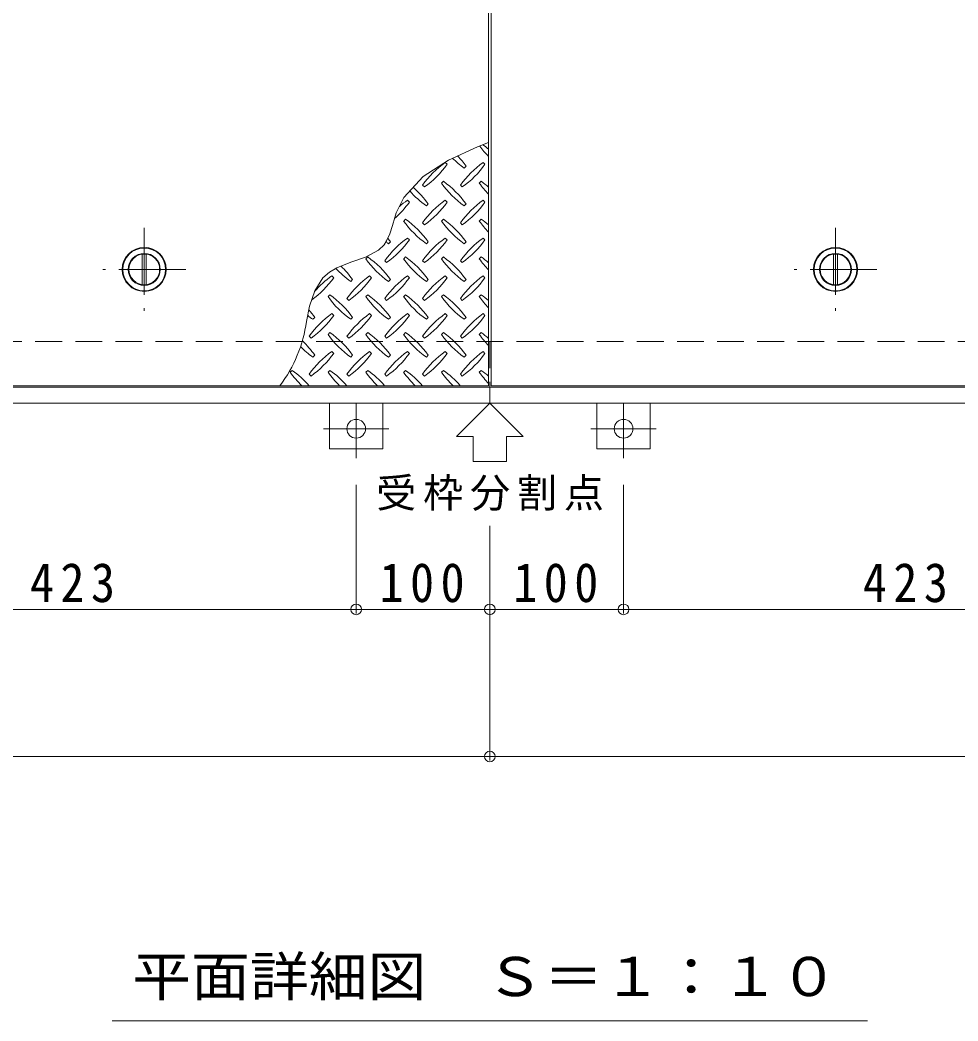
# Model space of a CAD drawing. Units: millimetres at full size, sheet at 1:10. Extents: x -2620 to 2397, y -1959 to 1379.
# Drawn here: x -1482 to -781, y -119 to 630 of the extents above; entities that cross this region are included whole.
import ezdxf
from ezdxf.enums import TextEntityAlignment as Align

# ---------------------------------------------------------------- set-up
doc = ezdxf.new("R2010")
doc.units = ezdxf.units.MM
doc.header["$LTSCALE"] = 10
doc.header["$PDMODE"] = 32
doc.header["$PDSIZE"] = 8
doc.linetypes.add('CHAIN1', pattern=[8, 5, -1, 1, -1])
doc.linetypes.add('DASHED2', pattern=[3, 2, -1])
for name, color, linetype, lineweight in [('0-1_躯体', 2, 'DASHED2', 9), ('0-2_仕上', 3, 'Continuous', 9), ('0-3_建具', 2, 'Continuous', 9), ('0-5_寸法', 7, 'Continuous', 9), ('0-9', 134, 'Continuous', 5), ('0-C', 2, 'Continuous', 9), ('0-E', 3, 'Continuous', 9), ('0-F', 7, 'Continuous', 9)]:
    doc.layers.add(name, color=color, linetype=linetype, lineweight=lineweight)
doc.styles.add('ＭＳ ゴシック', font='')
doc.styles.get('ＭＳ ゴシック').set_extended_font_data('MS Gothic')

msp = doc.modelspace()

# ---------------------------------------------------------------- linework, layer by layer
at = {"layer": '0-1_躯体'}
for p, q in [((-130.7, 389.38), (-2130.7, 389.38)), ((-1130.7, 389.38), (-1130.7, 343.38))]:
    msp.add_line(p, q, dxfattribs=at)
at = {"layer": '0-2_仕上'}
for p, q in [((-1131.7, 922.38), (-1131.7, 356.38)), ((-1129.7, 356.38), (-1129.7, 922.38)), ((-1131.7, 356.38), (-1646.7, 356.38)), ((-614.7, 356.38), (-1129.7, 356.38))]:
    msp.add_line(p, q, dxfattribs=at)
for centre in [(-1389.2, 443.38), (-872.2, 443.38)]:
    msp.add_circle(centre, 16.5, dxfattribs=at)
at = {"layer": '0-3_建具'}
for p, q in [((-96.7, 355.38), (-2164.7, 355.38)), ((-84.7, 343.38), (-2176.7, 343.38))]:
    msp.add_line(p, q, dxfattribs=at)
at = {"layer": '0-5_寸法'}
for p, q in [((-1130.7, 343.38), (-1155.7, 318.38)), ((-1130.7, 343.38), (-1105.7, 318.38)), ((-1155.7, 318.38), (-1143.2, 318.38)), ((-1118.2, 318.38), (-1105.7, 318.38)), ((-1118.2, 318.38), (-1118.2, 299.68)), ((-1413.23, -118.86), (-848.17, -118.86))]:
    msp.add_line(p, q, dxfattribs=at)
msp.add_lwpolyline([(-1143.2, 318.38), (-1143.2, 299.68), (-1118.2, 299.68)], dxfattribs=at)
at = {"layer": '0-9'}
for p, q in [((-1162.65, 522), (-1164.07, 523.42)), ((-1149.93, 519.17), (-1148.51, 520.59)), ((-1134.37, 522), (-1135.78, 523.42)), ((-1165.48, 509.27), (-1166.9, 507.86)), ((-1137.2, 509.27), (-1138.61, 507.86)), ((-1181.04, 506.44), (-1179.63, 505.03)), ((-1152.76, 506.44), (-1151.34, 505.03)), ((-1190.94, 493.72), (-1192.35, 495.13)), ((-1162.65, 493.72), (-1164.07, 495.13)), ((-1134.37, 493.72), (-1135.78, 495.13)), ((-1178.21, 490.89), (-1176.8, 492.3)), ((-1149.93, 490.89), (-1148.51, 492.3)), ((-1193.77, 480.99), (-1195.18, 479.57)), ((-1165.48, 480.99), (-1166.9, 479.57)), ((-1137.2, 480.99), (-1138.61, 479.57)), ((-1181.04, 478.16), (-1179.63, 476.75)), ((-1152.76, 478.16), (-1151.34, 476.75)), ((-1190.94, 465.43), (-1192.35, 466.85)), ((-1162.65, 465.43), (-1164.07, 466.85)), ((-1134.37, 465.43), (-1135.78, 466.85)), ((-1206.5, 462.6), (-1205.08, 464.02)), ((-1178.21, 462.6), (-1176.8, 464.02)), ((-1149.93, 462.6), (-1148.51, 464.02)), ((-1222.05, 452.7), (-1223.47, 451.29)), ((-1209.32, 449.88), (-1207.91, 448.46)), ((-1193.77, 452.7), (-1195.18, 451.29)), ((-1181.04, 449.88), (-1179.63, 448.46)), ((-1165.48, 452.7), (-1166.9, 451.29)), ((-1152.76, 449.88), (-1151.34, 448.46)), ((-1137.2, 452.7), (-1138.61, 451.29)), ((-1247.51, 437.15), (-1248.92, 438.56)), ((-1234.78, 434.32), (-1233.37, 435.73)), ((-1219.22, 437.15), (-1220.64, 438.56)), ((-1206.5, 434.32), (-1205.08, 435.73)), ((-1190.94, 437.15), (-1192.35, 438.56)), ((-1178.21, 434.32), (-1176.8, 435.73)), ((-1162.65, 437.15), (-1164.07, 438.56)), ((-1149.93, 434.32), (-1148.51, 435.73)), ((-1134.37, 437.15), (-1135.78, 438.56)), ((-1250.34, 424.42), (-1251.75, 423.01)), ((-1237.61, 421.59), (-1236.19, 420.18)), ((-1222.05, 424.42), (-1223.47, 423.01)), ((-1209.32, 421.59), (-1207.91, 420.18)), ((-1193.77, 424.42), (-1195.18, 423.01)), ((-1181.04, 421.59), (-1179.63, 420.18)), ((-1165.48, 424.42), (-1166.9, 423.01)), ((-1152.76, 421.59), (-1151.34, 420.18)), ((-1137.2, 424.42), (-1138.61, 423.01)), ((-1263.06, 406.04), (-1261.65, 407.45)), ((-1247.51, 408.86), (-1248.92, 410.28)), ((-1234.78, 406.04), (-1233.37, 407.45)), ((-1219.22, 408.86), (-1220.64, 410.28)), ((-1206.5, 406.04), (-1205.08, 407.45)), ((-1190.94, 408.86), (-1192.35, 410.28)), ((-1178.21, 406.04), (-1176.8, 407.45)), ((-1162.65, 408.86), (-1164.07, 410.28)), ((-1149.93, 406.04), (-1148.51, 407.45)), ((-1134.37, 408.86), (-1135.78, 410.28)), ((-1265.89, 393.31), (-1264.48, 391.89)), ((-1250.34, 396.14), (-1251.75, 394.72)), ((-1237.61, 393.31), (-1236.19, 391.89)), ((-1222.05, 396.14), (-1223.47, 394.72)), ((-1209.32, 393.31), (-1207.91, 391.89)), ((-1193.77, 396.14), (-1195.18, 394.72)), ((-1181.04, 393.31), (-1179.63, 391.89)), ((-1165.48, 396.14), (-1166.9, 394.72)), ((-1152.76, 393.31), (-1151.34, 391.89)), ((-1137.2, 396.14), (-1138.61, 394.72)), ((-1247.51, 380.58), (-1248.92, 381.99)), ((-1219.22, 380.58), (-1220.64, 381.99)), ((-1190.94, 380.58), (-1192.35, 381.99)), ((-1162.65, 380.58), (-1164.07, 381.99)), ((-1134.37, 380.58), (-1135.78, 381.99)), ((-1263.06, 377.75), (-1261.65, 379.17)), ((-1234.78, 377.75), (-1233.37, 379.17)), ((-1206.5, 377.75), (-1205.08, 379.17)), ((-1178.21, 377.75), (-1176.8, 379.17)), ((-1149.93, 377.75), (-1148.51, 379.17)), ((-1278.62, 367.85), (-1280.03, 366.44)), ((-1250.34, 367.85), (-1251.75, 366.44)), ((-1222.05, 367.85), (-1223.47, 366.44)), ((-1193.77, 367.85), (-1195.18, 366.44)), ((-1165.48, 367.85), (-1166.9, 366.44)), ((-1137.2, 367.85), (-1138.61, 366.44)), ((-1265.89, 365.02), (-1264.48, 363.61)), ((-1237.61, 365.02), (-1236.19, 363.61)), ((-1209.32, 365.02), (-1207.91, 363.61)), ((-1181.04, 365.02), (-1179.63, 363.61)), ((-1152.76, 365.02), (-1151.34, 363.61))]:
    msp.add_line(p, q, dxfattribs=at)
msp.add_lwpolyline([(-1131.7, 538.3), (-1139.97, 534.97), (-1161.72, 525.01), (-1180.69, 512.84), (-1195.09, 497.07), (-1200.67, 485.71), (-1201.81, 482.23), (-1203.58, 476.09), (-1205.47, 470.09), (-1207.91, 464.62), (-1209.76, 461.84), (-1214.04, 457.73), (-1223.64, 452.62), (-1234.61, 448.73), (-1245.28, 444.54), (-1250.69, 441.38), (-1255.53, 437), (-1261.61, 427.38), (-1265.56, 415.79), (-1267.91, 404.37)], dxfattribs=at)
for centre, radius, start, end in [((-1079.57, 578.22), 72.5, 215.94795, 224.0249), ((-1179.27, 478.51), 72.5, 48.99213, 53.25279), ((-1107.85, 578.22), 72.5, 225.57452, 234.5273), ((-1207.56, 478.51), 72.5, 35.47258, 43.25978), ((-1122, 464.37), 72.5, 125.47256, 144.5273), ((-1221.7, 564.07), 72.5, 305.47272, 324.5273), ((-1093.71, 464.37), 72.5, 125.47256, 144.5273), ((-1193.41, 564.07), 72.5, 305.47272, 324.5273), ((-1207.56, 450.23), 72.5, 35.47258, 54.5273), ((-1179.27, 450.23), 72.5, 48.99213, 54.5273), ((-1136.14, 549.93), 72.5, 221.35275, 234.5273), ((-1235.84, 450.23), 72.5, 35.47258, 48.77962), ((-1107.85, 549.93), 72.5, 215.47272, 234.5273), ((-1079.57, 549.93), 72.5, 215.47272, 224.0249), ((-1150.28, 436.09), 72.5, 125.47256, 131.59831), ((-1122, 436.09), 72.5, 125.47256, 144.5273), ((-1093.71, 436.09), 72.5, 125.47256, 144.5273), ((-1249.98, 535.79), 72.5, 311.38763, 324.5273), ((-1221.7, 535.79), 72.5, 305.47272, 324.5273), ((-1193.41, 535.79), 72.5, 305.47272, 324.5273), ((-1136.14, 521.65), 72.5, 215.47272, 234.5273), ((-1235.84, 421.95), 72.5, 35.47258, 54.5273), ((-1107.85, 521.65), 72.5, 215.47272, 234.5273), ((-1207.56, 421.95), 72.5, 35.47258, 54.5273), ((-1079.57, 521.65), 72.5, 215.47272, 224.0249), ((-1179.27, 421.95), 72.5, 48.99213, 54.5273), ((-1150.28, 407.8), 72.5, 125.47256, 144.5273), ((-1249.98, 507.51), 72.5, 305.47272, 324.5273), ((-1264.12, 421.95), 72.5, 35.47258, 38.03572), ((-1122, 407.8), 72.5, 125.47256, 144.5273), ((-1221.7, 507.51), 72.5, 305.47272, 324.5273), ((-1093.71, 407.8), 72.5, 125.47256, 144.5273), ((-1193.41, 507.51), 72.5, 305.47272, 324.5273), ((-1164.42, 521.65), 72.5, 232.70831, 234.5273), ((-1164.42, 493.36), 72.5, 215.47272, 234.5273), ((-1264.12, 393.66), 72.5, 35.47258, 54.5273), ((-1136.14, 493.36), 72.5, 215.47272, 234.5273), ((-1235.84, 393.66), 72.5, 35.47258, 54.5273), ((-1107.85, 493.36), 72.5, 215.47272, 234.5273), ((-1207.56, 393.66), 72.5, 35.47258, 54.5273), ((-1079.57, 493.36), 72.5, 215.47272, 224.0249), ((-1179.27, 393.66), 72.5, 48.99213, 54.5273), ((-1192.71, 493.36), 72.5, 222.74814, 234.5273), ((-1292.41, 393.66), 72.5, 35.47258, 45.99713), ((-1306.55, 479.22), 72.5, 306.00705, 324.5273), ((-1206.85, 379.52), 72.5, 125.47256, 139.2924), ((-1178.56, 379.52), 72.5, 125.47256, 144.52728), ((-1278.27, 479.22), 72.5, 305.47272, 324.5273), ((-1150.28, 379.52), 72.5, 125.47256, 144.52728), ((-1249.98, 479.22), 72.5, 305.47272, 324.5273), ((-1122, 379.52), 72.5, 125.47256, 144.52728), ((-1221.7, 479.22), 72.5, 305.47272, 324.5273), ((-1093.71, 379.52), 72.5, 125.47256, 144.5273), ((-1193.41, 479.22), 72.5, 305.47272, 324.5273), ((-1192.71, 465.08), 72.5, 215.47272, 234.5273), ((-1292.41, 365.38), 72.5, 35.47258, 54.5273), ((-1164.42, 465.08), 72.5, 215.47272, 234.5273), ((-1264.12, 365.38), 72.5, 35.47258, 54.5273), ((-1136.14, 465.08), 72.5, 215.47272, 234.5273), ((-1235.84, 365.38), 72.5, 35.47258, 54.5273), ((-1107.85, 465.08), 72.5, 215.47272, 234.5273), ((-1207.56, 365.38), 72.5, 35.47258, 54.5273), ((-1079.57, 465.08), 72.5, 215.47272, 224.0249), ((-1179.27, 365.38), 72.5, 48.99213, 54.5273), ((-1320.69, 365.38), 72.5, 35.47258, 41.1628), ((-1369.11, 418.13), 102.13, 322.79805, 352.25462), ((-1220.99, 465.08), 72.5, 230.65677, 234.5273), ((-1206.85, 351.23), 72.5, 125.47256, 144.5273), ((-1306.55, 450.94), 72.5, 305.47272, 324.5273), ((-1178.56, 351.23), 72.5, 125.47256, 144.5273), ((-1278.27, 450.94), 72.5, 305.47272, 324.5273), ((-1150.28, 351.23), 72.5, 125.47256, 144.5273), ((-1249.98, 450.94), 72.5, 305.47272, 324.5273), ((-1122, 351.23), 72.5, 125.47256, 144.5273), ((-1221.7, 450.94), 72.5, 305.47272, 324.5273), ((-1093.71, 351.23), 72.5, 125.47256, 144.5273), ((-1193.41, 450.94), 72.5, 305.47272, 324.5273), ((-1320.69, 337.09), 72.5, 35.47258, 46.69856), ((-1192.71, 436.79), 72.5, 215.47272, 234.5273), ((-1292.41, 337.09), 72.5, 35.47258, 54.5273), ((-1164.42, 436.79), 72.5, 215.47272, 234.5273), ((-1264.12, 337.09), 72.5, 35.47258, 54.5273), ((-1136.14, 436.79), 72.5, 215.47272, 234.5273), ((-1235.84, 337.09), 72.5, 35.47258, 54.5273), ((-1107.85, 436.79), 72.5, 215.47272, 234.5273), ((-1207.56, 337.09), 72.5, 35.47258, 54.5273), ((-1079.57, 436.79), 72.5, 215.47272, 224.0249), ((-1179.27, 337.09), 72.5, 48.99213, 54.5273), ((-1220.99, 436.79), 72.5, 224.94598, 234.5273), ((-1206.85, 322.95), 72.5, 125.47256, 144.5273), ((-1178.56, 322.95), 72.5, 125.47256, 144.5273), ((-1150.28, 322.95), 72.5, 125.47256, 144.5273), ((-1122, 322.95), 72.5, 125.47256, 144.5273), ((-1093.71, 322.95), 72.5, 125.47256, 144.5273), ((-1306.55, 422.65), 72.5, 305.47272, 324.5273), ((-1278.27, 422.65), 72.5, 305.47272, 324.5273), ((-1249.98, 422.65), 72.5, 305.47272, 324.5273), ((-1221.7, 422.65), 72.5, 305.47272, 324.5273), ((-1193.41, 422.65), 72.5, 305.47272, 324.5273), ((-1320.69, 308.81), 72.5, 41.00789, 54.5273), ((-1292.41, 308.81), 72.5, 41.00789, 54.5273), ((-1264.12, 308.81), 72.5, 41.00789, 54.5273), ((-1235.84, 308.81), 72.5, 41.00789, 54.5273), ((-1207.56, 308.81), 72.5, 41.00789, 54.5273), ((-1179.27, 308.81), 72.5, 48.99213, 54.5273), ((-1220.99, 408.51), 72.5, 215.47272, 225.97511), ((-1192.71, 408.51), 72.5, 215.47272, 225.97511), ((-1164.42, 408.51), 72.5, 215.47272, 225.97511), ((-1136.14, 408.51), 72.5, 215.47272, 225.97511), ((-1107.85, 408.51), 72.5, 215.47272, 225.97511), ((-1079.57, 408.51), 72.5, 215.47272, 224.0249)]:
    msp.add_arc(centre, radius, start, end, dxfattribs=at)
at = {"layer": '0-C', "linetype": 'CHAIN1'}
for p, q in [((-1389.2, 474.38), (-1389.2, 412.38)), ((-872.2, 474.38), (-872.2, 412.38)), ((-1358.2, 443.38), (-1420.2, 443.38)), ((-841.2, 443.38), (-903.2, 443.38))]:
    msp.add_line(p, q, dxfattribs=at)
at = {"layer": '0-C'}
for p, q in [((-1390.7, 431.98), (-1390.7, 454.78)), ((-1387.7, 431.98), (-1387.7, 454.78)), ((-873.7, 431.98), (-873.7, 454.78)), ((-870.7, 431.98), (-870.7, 454.78))]:
    msp.add_line(p, q, dxfattribs=at)
for centre, radius in [((-1389.2, 443.38), 16), ((-872.2, 443.38), 16), ((-1389.2, 443.38), 12), ((-1389.2, 443.38), 11.5), ((-872.2, 443.38), 12), ((-872.2, 443.38), 11.5)]:
    msp.add_circle(centre, radius, dxfattribs=at)
at = {"layer": '0-E'}
for p, q in [((-1250.7, 309.18), (-1250.7, 343.38)), ((-1210.7, 309.18), (-1210.7, 343.38)), ((-1050.7, 309.18), (-1050.7, 343.38)), ((-1010.7, 309.18), (-1010.7, 343.38)), ((-1210.7, 309.18), (-1250.7, 309.18)), ((-1010.7, 309.18), (-1050.7, 309.18))]:
    msp.add_line(p, q, dxfattribs=at)
at = {"layer": '0-E', "linetype": 'CHAIN1'}
for p, q in [((-1230.7, 302.21), (-1230.7, 343.38)), ((-1030.7, 302.21), (-1030.7, 343.38)), ((-1255.08, 324.18), (-1206.32, 324.18)), ((-1055.08, 324.18), (-1006.32, 324.18))]:
    msp.add_line(p, q, dxfattribs=at)
at = {"layer": '0-E'}
for centre in [(-1230.7, 324.18), (-1030.7, 324.18)]:
    msp.add_circle(centre, 7, dxfattribs=at)
at = {"layer": '0-F'}
for p, q in [((-1230.7, 186.06), (-1230.7, 282.21)), ((-1030.7, 186.06), (-1030.7, 282.21)), ((-1130.7, 75.95), (-1130.7, 251.46)), ((-1653.7, 189.06), (-1230.7, 189.06)), ((-1230.7, 189.06), (-1130.7, 189.06)), ((-1130.7, 189.06), (-1030.7, 189.06)), ((-1030.7, 189.06), (-607.7, 189.06)), ((-2176.7, 78.95), (-1130.7, 78.95)), ((-1130.7, 78.95), (-84.7, 78.95))]:
    msp.add_line(p, q, dxfattribs=at)
for p in [(-1230.7, 189.06), (-1130.7, 189.06), (-1030.7, 189.06), (-1130.7, 78.95)]:
    msp.add_point(p, dxfattribs=at)

# ---------------------------------------------------------------- texts
at = {"layer": '0-5_寸法', "color": 2, "style": 'ＭＳ ゴシック', "width": 1.1}
msp.add_text('平面詳細図\u3000Ｓ＝１：１０', height=29.33, dxfattribs=at).set_placement((-1398.2, -109.05), align=Align.BOTTOM_LEFT)
at = {"layer": '0-5_寸法', "insert": (-1215.7, 262.67), "char_height": 21.99, "attachment_point": 7, "style": 'ＭＳ ゴシック'}
msp.add_mtext('\\T1.17;受枠分割点', dxfattribs=at)
at = {"layer": '0-F', "color": 2, "char_height": 29.33, "attachment_point": 7, "style": 'ＭＳ ゴシック'}
for s, insert in [('\\T1.27;\\W0.9;423', (-1474.7, 194.06)), ('\\T1.27;\\W0.9;100', (-1213.2, 194.06)), ('\\T1.27;\\W0.9;100', (-1113.2, 194.06)), ('\\T1.27;\\W0.9;423', (-851.7, 194.06))]:
    msp.add_mtext(s, dxfattribs=dict(at, insert=insert))

doc.saveas('drawing.dxf')
